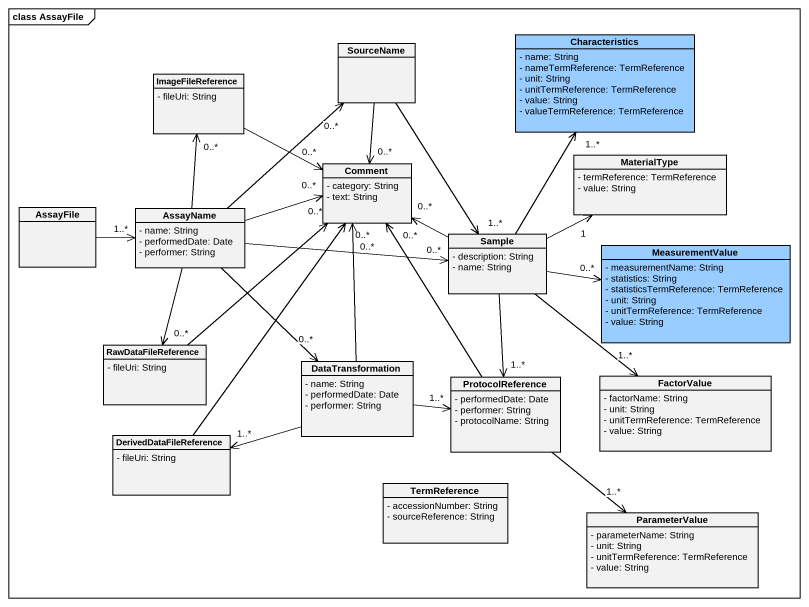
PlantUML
@startuml
mainframe class AssayFile
hide circle
hide empty members
skinparam classAttributeIconSize 0
class SourceName
class Characteristics #99CCFF {
  - name: String
  - nameTermReference: TermReference
  - unit: String
  - unitTermReference: TermReference
  - value: String
  - valueTermReference: TermReference
}
class ImageFileReference {
  - fileUri: String
}
class Comment {
  - category: String
  - text: String
}
class MaterialType {
  - termReference: TermReference
  - value: String
}
class AssayFile
class AssayName {
  - name: String
  - performedDate: Date
  - performer: String
}
class Sample {
  - description: String
  - name: String
}
class MeasurementValue #99CCFF {
  - measurementName: String
  - statistics: String
  - statisticsTermReference: TermReference
  - unit: String
  - unitTermReference: TermReference
  - value: String
}
class RawDataFileReference {
  - fileUri: String
}
class DataTransformation {
  - name: String
  - performedDate: Date
  - performer: String
}
class ProtocolReference {
  - performedDate: Date
  - performer: String
  - protocolName: String
}
class FactorValue {
  - factorName: String
  - unit: String
  - unitTermReference: TermReference
  - value: String
}
class DerivedDataFileReference {
  - fileUri: String
}
class TermReference {
  - accessionNumber: String
  - sourceReference: String
}
class ParameterValue {
  - parameterName: String
  - unit: String
  - unitTermReference: TermReference
  - value: String
}
SourceName --> "0..*" Comment
SourceName --> "1..*" Sample
ImageFileReference -right-> "0..*" Comment
AssayFile -right-> "1..*" AssayName
AssayName -up-> "0..*" SourceName
AssayName -up-> "0..*" ImageFileReference
AssayName -right-> "0..*" Comment
AssayName -right-> "0..*" Sample
AssayName --> "0..*" RawDataFileReference
AssayName --> "0..*" DataTransformation
Sample -up-> "1..*" Characteristics
Sample -left-> "0..*" Comment
Sample -right-> "1" MaterialType
Sample -right-> "0..*" MeasurementValue
Sample --> "1..*" ProtocolReference
Sample --> "1..*" FactorValue
RawDataFileReference -up-> "0..*" Comment
DataTransformation -up-> "0..*" Comment
DataTransformation -right-> "1..*" ProtocolReference
DataTransformation -left-> "1..*" DerivedDataFileReference
ProtocolReference -up-> "0..*" Comment
ProtocolReference --> "1..*" ParameterValue
DerivedDataFileReference -up-> "0..*" Comment
@enduml
